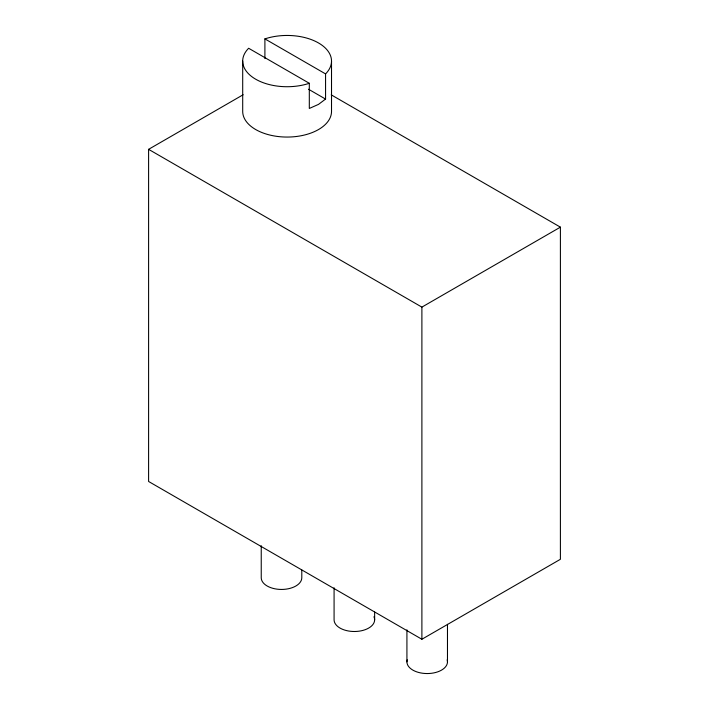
<?xml version="1.0" encoding="UTF-8"?>
<svg xmlns="http://www.w3.org/2000/svg" width="709" height="709" viewBox="0 0 709 709"><rect width="100%" height="100%" fill="white"/><g stroke="black" fill="none" stroke-linecap="round" stroke-linejoin="round"><path stroke-width="1.06" d="M264.9 58.581L264.9 38.889A44.41 25.639 0 0 1 318.509 42.957A44.41 25.639 0 0 1 325.564 73.904L325.564 99.074L318.509 104.383L309.31 108.459L309.31 83.29L248.646 48.265A44.41 25.639 0 0 0 255.71 79.222A44.41 25.639 0 0 0 309.31 83.29M331.218 94.838L560.402 227.155L560.402 559.286L421.89 639.252L148.598 481.473L148.598 149.333L243.169 94.74M148.598 149.333L421.89 307.121L560.402 227.155M264.9 38.889L325.564 73.904M308.504 89.228L325.564 99.074M447.476 624.319L447.476 661.843M421.89 307.121L421.89 639.252M406.922 629.84L406.922 661.843M374.636 612.062L374.636 619.79M334.081 587.779L334.081 619.79A20.277 11.707 0 0 0 356.999 631.4A20.277 11.707 0 0 0 373.944 616.759M331.52 61.089L331.52 111.419A44.41 25.639 0 0 1 287.11 137.059A44.41 25.639 0 0 1 242.7 111.419L242.7 61.089M301.795 570.009L301.795 577.738A20.277 11.707 0 0 1 281.517 589.445A20.277 11.707 0 0 1 261.24 577.738L261.24 545.726M447.166 659.804A20.277 11.707 0 0 1 427.199 673.55A20.277 11.707 0 0 1 407.232 659.804"/></g></svg>
